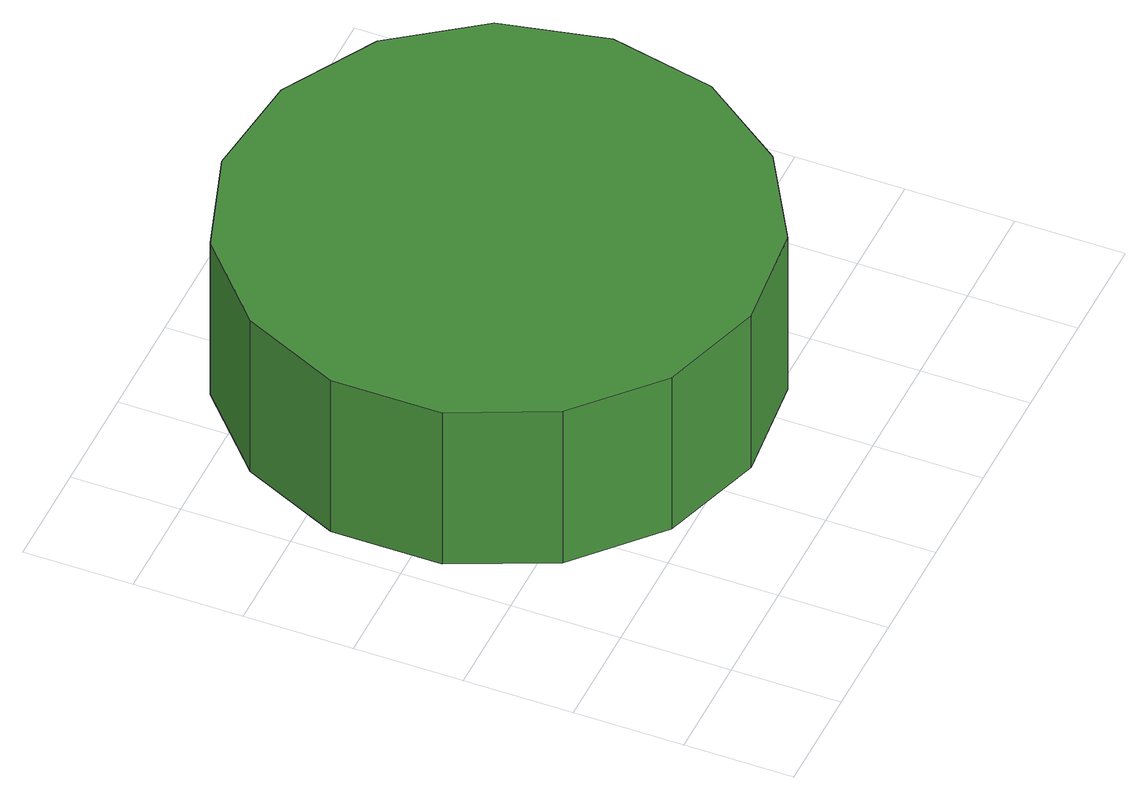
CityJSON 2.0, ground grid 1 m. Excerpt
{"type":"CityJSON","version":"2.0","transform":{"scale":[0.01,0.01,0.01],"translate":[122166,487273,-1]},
"CityObjects":{
"tree1":{"type":"SolitaryVegetationObject","attributes":{"function":"something"},"geometry":[{"type":"MultiSurface","lod":"1","boundaries":[[[0,1,2,3,4,5,6,7,8,9,10,11,12,13,14]],[[15,16,17,18,19,20,21,22,23,24,25,26,27,28,29]],[[0,29,28,1]],[[1,28,27,2]],[[2,27,26,3]],[[3,26,25,4]],[[4,25,24,5]],[[5,24,23,6]],[[6,23,22,7]],[[7,22,21,8]],[[8,21,20,9]],[[9,20,19,10]],[[10,19,18,11]],[[11,18,17,12]],[[12,17,16,13]],[[13,16,15,14]],[[14,15,29,0]]]}]}
},
"vertices":[
[503,323,248],[482,422,248],[423,503,248],[336,553,248],[236,564,248],[140,533,248],[66,465,248],[25,374,248],[25,273,248],[66,181,248],[140,114,248],[236,83,248],[336,93,248],[423,144,248],[482,225,248],[482,225,76],[423,144,76],[336,93,76],[236,83,76],[140,114,76],[66,181,76],[25,273,76],[25,374,76],[66,465,76],[140,533,76],[236,564,76],[336,553,76],[423,503,76],[482,422,76],[503,323,76]
]}
